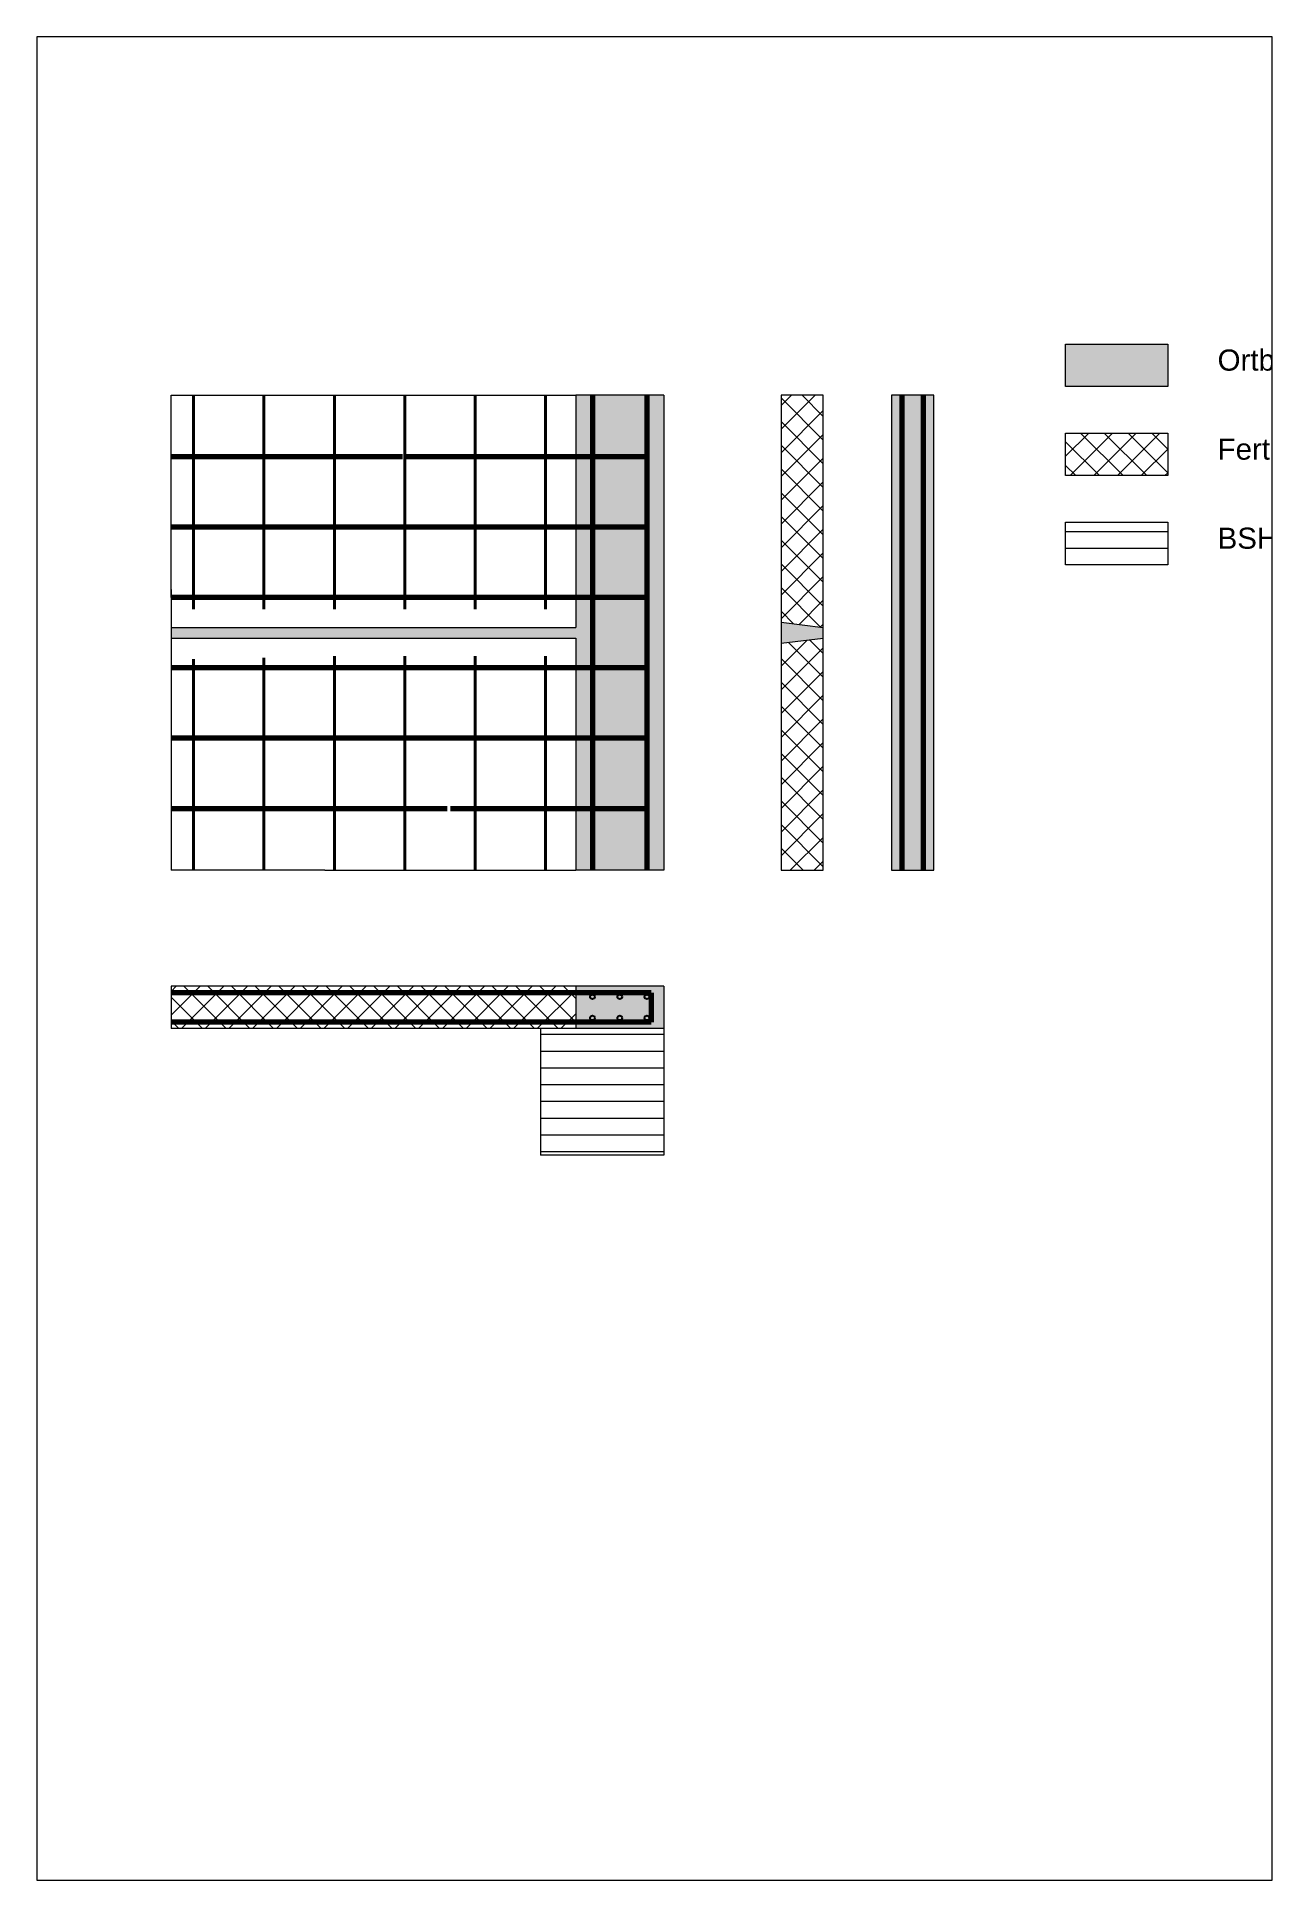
# Paper-space layout 'Ringbalken' of a CAD drawing. Header units: millimetres. Extents: x 0.01 to 0.197, y 0.006 to 0.285.
# The model-space entities are those that its viewports show. They can reach past a viewport. Long polylines and large blocks are cut down to what shows.
import ezdxf

# ---------------------------------------------------------------- set-up
doc = ezdxf.new("R2010")
doc.units = ezdxf.units.MM
doc.header["$LTSCALE"] = 5
doc.layers.add('dick', color=7, linetype='Continuous')
doc.styles.get("Standard").update_dxf_attribs({"font": 'arial.ttf'})
doc.linetypes.add('ZIGZAG', pattern='A,0.00254,-5.08,[131,ltypeshp.shx,S=5.08,R=0,X=-5.08,Y=0],-10.16,[131,ltypeshp.shx,S=5.08,R=180,X=5.08,Y=0],-5.08', length=20.32254)

msp = doc.modelspace()

# ---------------------------------------------------------------- hatches: boundary and pattern name
at = {"lineweight": 9, "transparency": 33554559}
h = msp.add_hatch(color=8, dxfattribs=at)
h.dxf.hatch_style = 1
h.paths.add_polyline_path([(3579.7, 2602.3), (3579.7, 2723.2), (3289.6, 2723.2), (3289.6, 2602.3)])
at = {"linetype": 'Continuous', "lineweight": 9, "transparency": 33554559}
h = msp.add_hatch(color=8, dxfattribs=at)
h.dxf.hatch_style = 1
h.paths.add_polyline_path([(2100.5, 2002.9), (1945.5, 2002.9), (1945.5, 1802.9), (2100.5, 1802.9)])
h.paths.add_polyline_path([(2100.5, 2202.9), (1945.5, 2202.9), (1945.5, 2002.9), (2100.5, 2002.9)])
h.paths.add_polyline_path([(2100.5, 2402.9), (1945.5, 2402.9), (1945.5, 2202.9), (2100.5, 2202.9)])
h.paths.add_polyline_path([(2100.5, 2577.9), (1945.5, 2577.9), (1945.5, 2402.9), (2100.5, 2402.9)])
h.paths.add_polyline_path([(2148, 2577.9), (2100.5, 2577.9), (2100.5, 2402.9), (2100.5, 2202.9), (2100.5, 2002.9), (2100.5, 1802.9), (2100.5, 1227.9), (2148, 1227.9)])
h.paths.add_polyline_path([(2100.5, 1802.9), (1945.5, 1802.9), (1945.5, 1602.9), (2100.5, 1602.9)])
h.paths.add_polyline_path([(2100.5, 1602.9), (1945.5, 1602.9), (1945.5, 1402.9), (2100.5, 1402.9)])
h.paths.add_polyline_path([(2100.5, 1402.9), (1945.5, 1402.9), (1945.5, 1227.9), (2100.5, 1227.9)])
h.paths.add_polyline_path([(1945.5, 1402.9), (1898, 1402.9), (1898, 1227.9), (1945.5, 1227.9)])
h.paths.add_polyline_path([(1945.5, 1602.9), (1898, 1602.9), (1898, 1402.9), (1945.5, 1402.9)])
h.paths.add_polyline_path([(1945.5, 1802.9), (1898, 1802.9), (1898, 1602.9), (1945.5, 1602.9)])
h.paths.add_polyline_path([(1945.5, 2002.9), (1898, 2002.9), (1898, 1917.9), (749.1, 1917.9), (749.1, 1887.9), (1898, 1887.9), (1898, 1802.9), (1945.5, 1802.9)])
h.paths.add_polyline_path([(1945.5, 2202.9), (1898, 2202.9), (1898, 2002.9), (1945.5, 2002.9)])
h.paths.add_polyline_path([(1945.5, 2402.9), (1898, 2402.9), (1898, 2202.9), (1945.5, 2202.9)])
h.paths.add_polyline_path([(1945.5, 2577.9), (1898, 2577.9), (1898, 2402.9), (1945.5, 2402.9)])
at = {"linetype": 'Continuous', "lineweight": 9, "transparency": 33554687}
h = msp.add_hatch(dxfattribs=at)
h.set_pattern_fill('ANSI37', color=256, scale=15)
h.paths.add_polyline_path([(2601.2, 2577.9), (2571.2, 2577.9), (2481.2, 2577.9), (2481.2, 1932.9), (2601.2, 1917.9)])
h.paths.add_polyline_path([(2601.2, 1887.9), (2481.2, 1872.9), (2481.2, 1227.9), (2511.2, 1227.9), (2601.2, 1227.9)])
at = {"linetype": 'Continuous', "lineweight": 9, "transparency": 33554559}
h = msp.add_hatch(color=8, dxfattribs=at)
h.dxf.hatch_style = 1
h.paths.add_polyline_path([(2885.2, 2577.9), (2825.2, 2577.9), (2825.2, 1227.9), (2885.2, 1227.9)])
h.paths.add_polyline_path([(2825.2, 2577.9), (2795.2, 2577.9), (2795.2, 1227.9), (2825.2, 1227.9)])
h.paths.add_polyline_path([(2915.2, 2577.9), (2885.2, 2577.9), (2885.2, 1227.9), (2915.2, 1227.9)])
at = {"lineweight": 9, "transparency": 33554687}
h = msp.add_hatch(dxfattribs=at)
h.set_pattern_fill('ANSI37', color=256, scale=15)
h.set_pattern_definition([(45, (481.336, 0), (-33.67596, 33.67596), []), (135, (481.336, 0), (-33.67596, -33.67596), [])])
h.paths.add_polyline_path([(3579.7, 2349.3), (3579.7, 2470.1), (3289.6, 2470.1), (3289.6, 2349.3)])
h = msp.add_hatch(dxfattribs=at)
h.set_pattern_fill('ANSI31', color=256, scale=15, angle=315)
h.paths.add_polyline_path([(3289.6, 2217.1), (3289.6, 2096.2), (3579.7, 2096.2), (3579.7, 2217.1)])
at = {"linetype": 'Continuous', "lineweight": 9, "transparency": 33554559}
h = msp.add_hatch(color=8, dxfattribs=at)
h.dxf.hatch_style = 1
h.paths.add_polyline_path([(2601.2, 1917.9), (2481.2, 1932.9), (2481.2, 1872.9), (2601.2, 1887.9)])
at = {"lineweight": 9, "transparency": 33554687}
h = msp.add_hatch(dxfattribs=at)
h.set_pattern_fill('ANSI37', color=256, scale=15)
h.paths.add_polyline_path([(1898, 898.4), (749.1, 898.4), (749.1, 880), (1898, 880)])
h.paths.add_polyline_path([(1898, 880), (749.1, 880), (749.1, 796.7), (1898, 796.7)])
h.paths.add_polyline_path([(1898, 796.7), (749.1, 796.7), (749.1, 778.4), (1898, 778.4)])
at = {"lineweight": 9, "transparency": 33554559}
h = msp.add_hatch(color=8, dxfattribs=at)
h.dxf.hatch_style = 1
h.paths.add_polyline_path([(2148, 778.4), (2148, 898.4), (1898, 898.4), (1898, 778.4)])
h.paths.add_polyline_path([(2107.1, 808.4, -1), (2093.9, 808.4, -1)], flags=16)
h.paths.add_polyline_path([(2029.6, 808.4, -1), (2016.4, 808.4, -1)], flags=16)
h.paths.add_polyline_path([(2093.9, 868.4, -1), (2107.1, 868.4, -1)], flags=16)
h.paths.add_polyline_path([(2016.4, 868.4, -1), (2029.6, 868.4, -1)], flags=16)
h.paths.add_polyline_path([(1938.9, 808.4, -1), (1952.1, 808.4, -1)], flags=16)
h.paths.add_polyline_path([(1938.9, 868.4, -1), (1952.1, 868.4, -1)], flags=16)
at = {"lineweight": 9, "transparency": 33554687}
h = msp.add_hatch(color=256, dxfattribs=at)
h.dxf.hatch_style = 1
h.paths.add_polyline_path([(2107.1, 868.4, 1), (2093.9, 868.4, 1)])
h.paths.add_polyline_path([(2029.6, 868.4, 1), (2016.4, 868.4, 1)])
h.paths.add_polyline_path([(1952.1, 868.4, 1), (1938.9, 868.4, 1)])
h.paths.add_polyline_path([(1952.1, 808.4, 1), (1938.9, 808.4, 1)])
h.paths.add_polyline_path([(2029.6, 808.4, 1), (2016.4, 808.4, 1)])
h.paths.add_polyline_path([(2107.1, 808.4, 1), (2093.9, 808.4, 1)])
h = msp.add_hatch(dxfattribs=at)
h.set_pattern_fill('ANSI31', color=256, scale=15, angle=315)
h.paths.add_polyline_path([(1798, 778.4), (1798, 418.4), (2148, 418.4), (2148, 778.4)])

# ---------------------------------------------------------------- linework, layer by layer
at = {"color": 0, "linetype": 'Continuous', "lineweight": 9}
for p, q in [((749.1, 2002.9), (749.1, 2577.9)), ((749.1, 2577.9), (1185.3, 2577.9)), ((1461.8, 2577.9), (1898, 2577.9)), ((2148, 2577.9), (1898, 2577.9)), ((2481.2, 2577.9), (2481.2, 1227.9)), ((2601.2, 2577.9), (2481.2, 2577.9)), ((2601.2, 2577.9), (2571.2, 2577.9)), ((2601.2, 1227.9), (2601.2, 2577.9)), ((2795.2, 2577.9), (2795.2, 1227.9)), ((2915.2, 2577.9), (2795.2, 2577.9)), ((2915.2, 2577.9), (2885.2, 2577.9)), ((2915.2, 1227.9), (2915.2, 2577.9)), ((2481.2, 1932.9), (2601.2, 1917.9)), ((2481.2, 1872.9), (2601.2, 1887.9)), ((749.1, 1749.6), (749.1, 1227.9)), ((1185.3, 1227.9), (749.1, 1227.9)), ((1461.8, 1227.9), (1898, 1227.9)), ((2148, 1227.9), (1898, 1227.9)), ((2481.2, 1227.9), (2601.2, 1227.9)), ((2481.2, 1227.9), (2511.2, 1227.9)), ((2795.2, 1227.9), (2915.2, 1227.9)), ((2795.2, 1227.9), (2825.2, 1227.9)), ((749.1, 898.4), (749.1, 778.4))]:
    msp.add_line(p, q, dxfattribs=at)
at = {"color": 0, "linetype": 'ZIGZAG', "lineweight": 9}
for p, q in [((1185.3, 2577.9), (1461.8, 2577.9)), ((749.1, 2026.2), (749.1, 1749.6)), ((1185.3, 1227.9), (1461.8, 1227.9))]:
    msp.add_line(p, q, dxfattribs=at)
at = {"lineweight": 9}
for p, q in [((1898, 2577.9), (1898, 1917.9)), ((2148, 2577.9), (2148, 1227.9)), ((749.1, 1917.9), (1898, 1917.9)), ((749.1, 1887.9), (1898, 1887.9)), ((1898, 1887.9), (1898, 1227.9)), ((2148, 898.4), (749.1, 898.4)), ((1898, 898.4), (1898, 778.4)), ((2148, 898.4), (2148, 418.4)), ((2148, 778.4), (749.1, 778.4)), ((1798, 778.4), (1798, 418.4)), ((2148, 418.4), (1798, 418.4))]:
    msp.add_line(p, q, dxfattribs=at)
for points in [[(3289.6, 2723.2), (3579.7, 2723.2), (3579.7, 2602.3), (3289.6, 2602.3)], [(3289.6, 2470.1), (3579.7, 2470.1), (3579.7, 2349.3), (3289.6, 2349.3)], [(3289.6, 2217.1), (3579.7, 2217.1), (3579.7, 2096.2), (3289.6, 2096.2)]]:
    msp.add_lwpolyline(points, close=True, dxfattribs=at)
at = {"layer": 'dick', "lineweight": 40}
for p, q in [((812.5, 1969.8), (812.5, 2577.9)), ((1012.5, 1969.8), (1012.5, 2577.9)), ((1212.5, 1969.8), (1212.5, 2577.9)), ((1412.5, 1969.8), (1412.5, 2577.9)), ((1612.5, 1969.8), (1612.5, 2577.9)), ((1812.5, 1969.8), (1812.5, 2577.9)), ((1212.5, 1836), (1212.5, 1227.9)), ((1412.5, 1836), (1412.5, 1227.9)), ((1612.5, 1836), (1612.5, 1227.9)), ((1812.5, 1836), (1812.5, 1227.9)), ((812.5, 1827.9), (812.5, 1227.9)), ((1012.5, 1831.5), (1012.5, 1227.9))]:
    msp.add_line(p, q, dxfattribs=at)
at = {"layer": 'dick', "lineweight": 70}
for p, q in [((1945.5, 2577.9), (1945.5, 1227.9)), ((2100.5, 2577.9), (2100.5, 1227.9)), ((2825.2, 1227.9), (2825.2, 2577.9)), ((2885.2, 2577.9), (2885.2, 1227.9)), ((1406.1, 2402.9), (749.1, 2402.9)), ((2100.5, 2402.9), (1412.6, 2402.9)), ((2100.5, 2202.9), (749.1, 2202.9)), ((2100.5, 2002.9), (749.1, 2002.9)), ((2100.5, 1802.9), (749.1, 1802.9)), ((2100.5, 1602.9), (749.1, 1602.9)), ((1533.4, 1402.9), (749.1, 1402.9)), ((2100.5, 1402.9), (1542.4, 1402.9)), ((2112.1, 880), (749.1, 880)), ((2112.1, 880), (2112.1, 796.7)), ((2112.1, 796.7), (749.1, 796.7))]:
    msp.add_line(p, q, dxfattribs=at)
at = {"layer": 'dick'}
for centre in [(1945.5, 868.4), (2023, 868.4), (2100.5, 868.4), (1945.5, 808.4), (2023, 808.4), (2100.5, 808.4)]:
    msp.add_circle(centre, 6.62, dxfattribs=at)

# ---------------------------------------------------------------- texts
at = {"lineweight": 9, "char_height": 60, "attachment_point": 1}
for s, insert in [('Ortbeton', (3721.2, 2707.6)), ('Fertigteil Beton', (3721.2, 2454.6)), ('BSH', (3721.2, 2201.5))]:
    msp.add_mtext_dynamic_manual_height_columns(s, width=930.194, gutter_width=12.5, heights=[0], dxfattribs=dict(at, insert=insert))

psp = doc.layouts.new('Ringbalken')

# ---------------------------------------------------------------- viewports
at = {"layer": '0', "view_target_point": (5.18531, 1.54929)}
psp.add_viewport(center=(0.10362, 0.14574), size=(0.18709, 0.279271), view_center_point=(2116.72129, 975.83488), view_height=5237.167447, dxfattribs=at)

doc.saveas('drawing.dxf')
